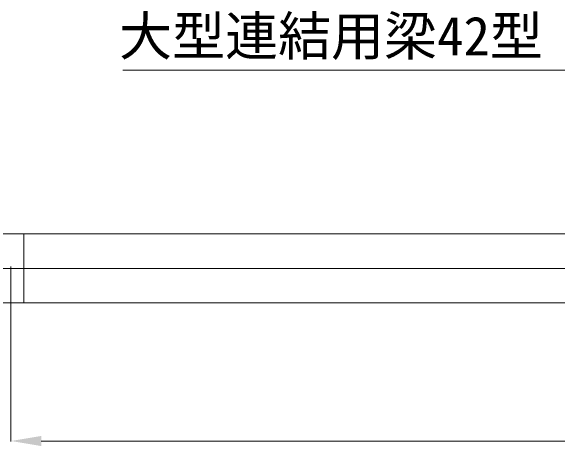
# Model space of a CAD drawing. Units: millimetres, scale not verified. Extents: x -30584 to 1616, y -23100 to 23100.
# Drawn here: x -26022 to -24439, y -6275 to -5014 of the extents above; entities that cross this region are included whole.
import ezdxf
from ezdxf.enums import TextEntityAlignment as Align

# ---------------------------------------------------------------- set-up
doc = ezdxf.new("R2010")
doc.units = ezdxf.units.MM
doc.header["$LTSCALE"] = 150
doc.linetypes.add('CHAIN2', pattern=[12, 9, -1, 1, -1])
doc.linetypes.add('DASHED1', pattern=[1.8, 1.2, -0.6])
for name, color, linetype, lineweight in [('0-B_寸法', 3, 'Continuous', 18), ('0-F_大型連結用梁42', 7, 'Continuous', 18), ('1-4_中央走行棒左', 7, 'Continuous', 18), ('1-5_通芯', 1, 'CHAIN2', 18), ('1-A_文字', 7, 'Continuous', 18)]:
    doc.layers.add(name, color=color, linetype=linetype, lineweight=lineweight)
doc.styles.add('ＭＳ ゴシック', font='')
doc.styles.get('ＭＳ ゴシック').set_extended_font_data('MS Gothic')

msp = doc.modelspace()

# ---------------------------------------------------------------- linework, layer by layer
at = {"layer": '0-B_寸法'}
for p, q in [((-26022.2, -5761), (-26022.2, -6261)), ((-13740.2, -6260), (-25934.2, -6260))]:
    msp.add_line(p, q, dxfattribs=at)
at = {"layer": '0-B_寸法', "color": 91}
msp.add_solid([(-25934.2, -6245.3), (-26022.2, -6260), (-25934.2, -6274.7)], dxfattribs=at)
at = {"layer": '0-F_大型連結用梁42'}
for points in [[(-22426.2, -5860), (-26714.2, -5860), (-26714.2, -5660), (-22426.2, -5660)], [(-25984.7, -5660), (-26374.7, -5660), (-26374.7, -5760), (-25984.7, -5760)], [(-22426.2, -5660), (-25984.7, -5660), (-25984.7, -5760), (-22426.2, -5760)], [(-25984.7, -5860), (-26374.7, -5860), (-26374.7, -5760), (-25984.7, -5760)], [(-22426.2, -5860), (-25984.7, -5860), (-25984.7, -5760), (-22426.2, -5760)]]:
    msp.add_lwpolyline(points, close=True, dxfattribs=at)
at = {"layer": '1-4_中央走行棒左', "color": 4, "linetype": 'DASHED1', "lineweight": 9}
msp.add_line((-26022.2, -5779.7), (-26022.2, -5754.3), dxfattribs=at)
at = {"layer": '1-5_通芯'}
msp.add_line((-26714.2, -5760), (-11732.6, -5760), dxfattribs=at)
at = {"layer": '1-A_文字'}
msp.add_line((-25697.8, -5185.1), (-24323.7, -5185.1), dxfattribs=at)

# ---------------------------------------------------------------- texts
at = {"layer": '1-A_文字', "style": 'ＭＳ ゴシック'}
msp.add_text('大型連結用梁42型', height=112.6, dxfattribs=at).set_placement((-25708.8, -5176.4), align=Align.BOTTOM_LEFT)

doc.saveas('drawing.dxf')
